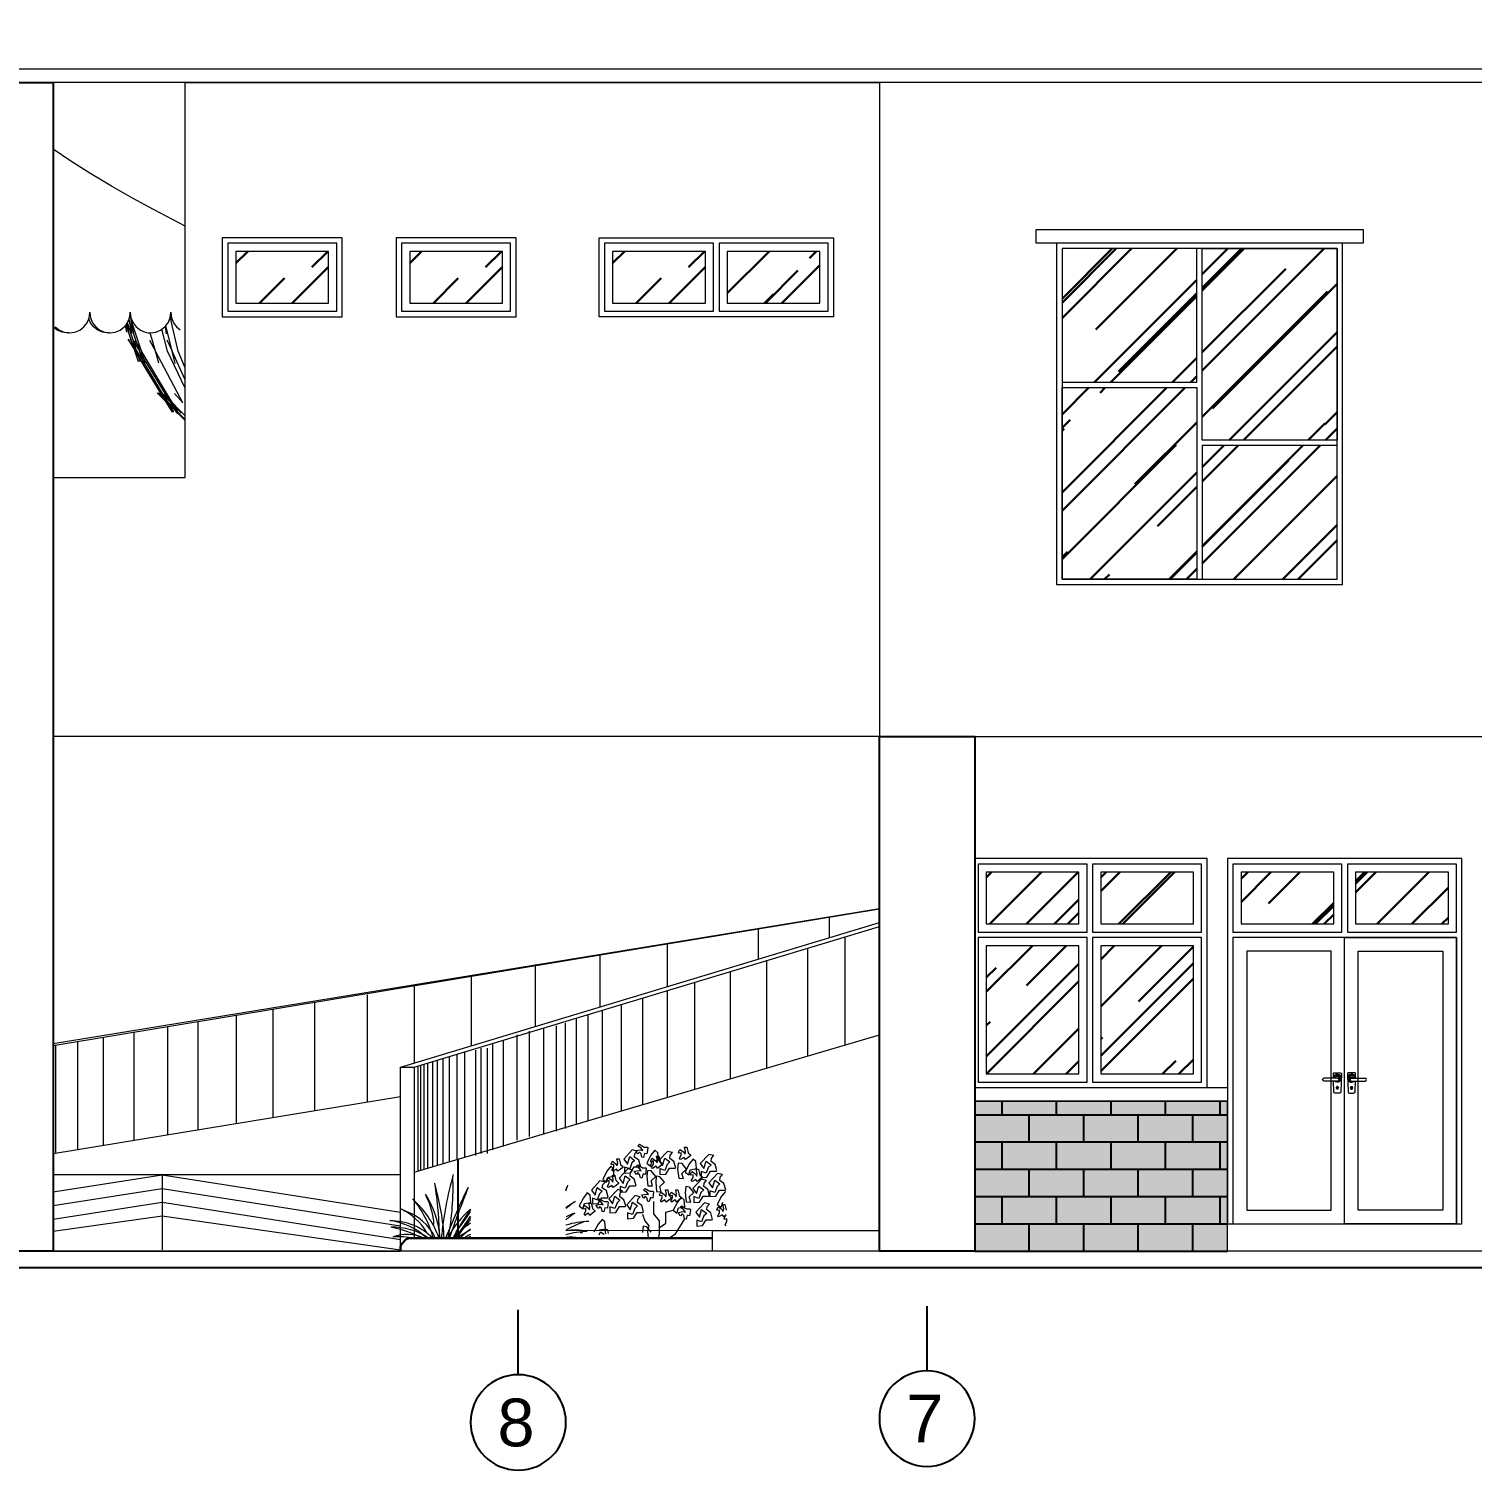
# Model space of a CAD drawing. Header units: inches. Extents: x 249 to 1192, y -18 to 440.
# Drawn here: x 596.65 to 607.24, y 200.98 to 211.56 of the extents above; entities that cross this region are included whole.
import ezdxf
from ezdxf.enums import TextEntityAlignment as Align

# ---------------------------------------------------------------- set-up
doc = ezdxf.new("R2010")
doc.units = ezdxf.units.IN
doc.header["$MEASUREMENT"] = 0
for name, color, linetype, lineweight in [('ARSIR BETON', 8, 'Continuous', 0), ('BALOK', 3, 'Continuous', 20), ('DINDING', 6, 'Continuous', 0), ('KACA', 141, 'Continuous', 30), ('KUSEN', 16, 'Continuous', 15), ('LANTAI', 135, 'Continuous', 9), ('PAGAR SITE', 6, 'Continuous', 30), ('RENCANA JALAN', 13, 'Continuous', 15), ('TEXT (KETERANGAN)', 7, 'Continuous', 25), ('VEGETASI', 60, 'Continuous', 0)]:
    doc.layers.add(name, color=color, linetype=linetype, lineweight=lineweight)
for name, color, linetype in [('ARSIR DINDING', 64, 'Continuous'), ('GROUND', 36, 'Continuous'), ('KOLOM', 5, 'Continuous')]:
    doc.layers.add(name, color=color, linetype=linetype)
doc.styles.add('S', font='SIMPLEX', dxfattribs={"width": 1.1})
doc.styles.get("Standard").update_dxf_attribs({"font": 'arial.ttf'})
pattern_1 = [(45, (688.12465, 308.2357), (0.424264, 1.1313708), [7.5, -1, 2.5, -0.5]), (45, (688.4181, 308.8827), (-0.8237794, 0.1166726), [1.5, -0.165, 3, -0.375]), (45, (688.0009, 308.713), (1.6015969, 2.0753584), [4, -0.7, 2, -0.5])]
pattern_2 = [(45, (651.0835, 308.0707), (0.424264, 1.1313708), [7.5, -1, 2.5, -0.5]), (45, (651.37693, 308.7177), (-0.8237794, 0.1166726), [1.5, -0.165, 3, -0.375]), (45, (650.95974, 308.548), (1.6015969, 2.0753584), [4, -0.7, 2, -0.5])]

# ---------------------------------------------------------------- blocks, each defined once
blk = doc.blocks.new('NAV')
blk.add_circle((0, -0.4), 0.35)
at = {"style": 'S', "width": 0.75, "flags": 4}
blk.add_attdef('AV', text='', height=0.3, dxfattribs=at).set_placement((0, -0.4), align=Align.MIDDLE)
blk = doc.blocks.new('HANDEL')
at = {"elevation": -400}
blk.add_lwpolyline([(849.9, 209), (850, 212.5, 0.424007), (849.5, 213), (844.6, 213, 0.424007), (844.1, 212.5), (844.5, 199, 0.404487), (845.5, 198), (848.6, 198, 0.404487), (849.6, 199), (849.9, 207)], format="xyb", dxfattribs=at)
blk.add_lwpolyline([(847.8, 209.3), (846.3, 209.3), (846.3, 209), (847.8, 209)], close=True, dxfattribs=at)
for points in [[(846.6, 203), (846.6, 202.6)], [(846.6, 203), (847.4, 203)], [(846.6, 201.4), (846.6, 201)], [(846.9, 202.4), (847.1, 202.4)], [(846.9, 202.4), (846.9, 201.6)], [(846.9, 202), (847.1, 202)], [(846.9, 201.6), (847.1, 201.6)], [(847, 209), (857, 209)], [(847, 207), (857, 207)], [(847, 202.4), (847, 201.6)], [(847.1, 202.4), (847.1, 201.6)], [(847.4, 203), (847.4, 202.6)], [(847.4, 201.4), (847.4, 201)], [(846.6, 201), (847.4, 201)]]:
    blk.add_lwpolyline(points, dxfattribs=at)
for radius in [0.65, 0.55]:
    blk.add_circle((847, 202, -400), radius)
for centre, radius, start, end in [((847.1, 209.1, -400), 3, 356.9512, 313.9576), ((847.1, 209.1, -400), 2.5, 356.3406, 300.2513), ((847.1, 209.1, -400), 1.5, 353.8937, 227.3816), ((847, 208, -400), 1, 83.8945, 270), ((847, 202, -400), 0.75, 122.231, 237.769), ((847, 202, -400), 0.75, 302.231, 57.769), ((857, 208, -400), 1, 270, 90)]:
    blk.add_arc(centre, radius, start, end)
blk = doc.blocks.new('tampak belakang')
at = {"layer": 'ARSIR BETON'}
h = blk.add_hatch(dxfattribs=at)
h.set_pattern_fill('AR-SAND', color=256, scale=0.05, style=0)
h.set_pattern_definition([(37.5, (603.59154, 202.59044), (-0.00314967, 0.0963412), [0, -0.076, 0, -0.085, 0, -0.08125]), (7.5, (603.59154, 202.59044), (0.0884888, 0.1411073), [0, -0.041, 0, -0.0685, 0, -0.02625]), (327.5, (603.53004, 202.59044), (0.1557071, 0.00028295), [0, -0.025, 0, -0.09, 0, -0.1175]), (317.5, (603.53004, 202.59044), (0.1503063, 0.0438838), [0, -0.0125, 0, -0.059, 0, -0.0675])])
h.paths.add_polyline_path([(605.446, 203.69), (603.592, 203.69), (603.592, 202.59), (605.446, 202.59)])
h.paths.add_polyline_path([(610.892, 203.69), (608.197, 203.69), (608.197, 202.79), (608.197, 202.59), (610.892, 202.59)])
h.paths.add_polyline_path([(618.891, 203.69), (611.592, 203.69), (611.592, 202.59), (618.891, 202.59)])
h.paths.add_polyline_path([(626.891, 203.69), (619.591, 203.69), (619.591, 202.59), (626.891, 202.59)])
at = {"layer": 'ARSIR DINDING'}
h = blk.add_hatch(dxfattribs=at)
h.set_pattern_fill('AR-B816', color=256, scale=0.025, style=0)
h.set_pattern_definition([(0, (603.59154, 202.59044), (0, 0.2), []), (90, (603.59154, 202.59044), (-0.2, 0.2), [0.2, -0.2])])
h.paths.add_polyline_path([(605.446, 203.69), (603.592, 203.69), (603.592, 202.59), (605.446, 202.59)])
h.paths.add_polyline_path([(610.892, 203.69), (608.197, 203.69), (608.197, 202.79), (608.197, 202.59), (610.892, 202.59)])
h.paths.add_polyline_path([(618.891, 203.69), (611.592, 203.69), (611.592, 202.59), (618.891, 202.59)])
h.paths.add_polyline_path([(626.891, 203.69), (619.591, 203.69), (619.591, 202.59), (626.891, 202.59)])
at = {"layer": 'KACA'}
h = blk.add_hatch(dxfattribs=at)
h.set_pattern_fill('AR-RROOF', color=256, scale=0.5, angle=45, style=0)
h.set_pattern_definition([(45, (568.99307, 266.12007), (0.424264, 1.131371), [7.5, -1, 2.5, -0.5]), (45, (569.2865, 266.7671), (-0.8237794, 0.1166726), [1.5, -0.165, 3, -0.375]), (45, (568.86933, 266.59737), (1.6015969, 2.0753584), [4, -0.7, 2, -0.5])])
h.paths.add_polyline_path([(605.221, 209.945), (604.232, 209.945), (604.232, 208.965), (605.221, 208.965)])
h.paths.add_polyline_path([(606.251, 208.54), (606.251, 209.945), (605.261, 209.945), (605.261, 208.54)])
h.paths.add_polyline_path([(606.251, 208.5), (605.261, 208.5), (605.261, 207.52), (606.251, 207.52)])
h.paths.add_polyline_path([(605.221, 207.52), (605.221, 208.925), (604.232, 208.925), (604.232, 207.52)])
h = blk.add_hatch(dxfattribs=at)
h.set_pattern_fill('AR-RROOF', color=256, scale=0.5, angle=45, style=0)
h.set_pattern_definition([(45, (648.31837, 308.0707), (0.424264, 1.1313708), [7.5, -1, 2.5, -0.5]), (45, (648.6118, 308.7177), (-0.8237794, 0.1166726), [1.5, -0.165, 3, -0.375]), (45, (648.19462, 308.548), (1.6015969, 2.0753584), [4, -0.7, 2, -0.5])])
h.paths.add_polyline_path([(598.849, 209.925), (598.169, 209.925), (598.169, 209.545), (598.849, 209.545)])
h = blk.add_hatch(dxfattribs=at)
h.set_pattern_fill('AR-RROOF', color=256, scale=0.5, angle=45, style=0)
h.set_pattern_definition([(45, (649.5939, 308.0707), (0.424264, 1.1313708), [7.5, -1, 2.5, -0.5]), (45, (649.8873, 308.7177), (-0.8237794, 0.1166726), [1.5, -0.165, 3, -0.375]), (45, (649.47014, 308.548), (1.6015969, 2.0753584), [4, -0.7, 2, -0.5])])
h.paths.add_polyline_path([(600.125, 209.925), (599.445, 209.925), (599.445, 209.545), (600.125, 209.545)])
h = blk.add_hatch(dxfattribs=at)
h.set_pattern_fill('AR-RROOF', color=256, scale=0.5, angle=45, style=0)
h.set_pattern_definition(pattern_2)
h.paths.add_polyline_path([(601.615, 209.925), (600.934, 209.925), (600.934, 209.545), (601.615, 209.545)])
h = blk.add_hatch(dxfattribs=at)
h.set_pattern_fill('AR-RROOF', color=256, scale=0.5, angle=45, style=0)
h.set_pattern_definition(pattern_2)
h.paths.add_polyline_path([(602.455, 209.925), (601.775, 209.925), (601.775, 209.545), (602.455, 209.545)])
h = blk.add_hatch(dxfattribs=at)
h.set_pattern_fill('AR-RROOF', color=256, scale=0.5, angle=45, style=0)
h.set_pattern_definition(pattern_1)
h.paths.add_polyline_path([(604.356, 205.37), (603.676, 205.37), (603.676, 204.99), (604.356, 204.99)])
h = blk.add_hatch(dxfattribs=at)
h.set_pattern_fill('AR-RROOF', color=256, scale=0.5, angle=45, style=0)
h.set_pattern_definition(pattern_1)
h.paths.add_polyline_path([(605.196, 205.37), (604.516, 205.37), (604.516, 204.99), (605.196, 204.99)])
h = blk.add_hatch(dxfattribs=at)
h.set_pattern_fill('AR-RROOF', color=256, scale=0.5, angle=45, style=0)
h.set_pattern_definition(pattern_1)
h.paths.add_polyline_path([(606.226, 205.37), (605.546, 205.37), (605.546, 204.99), (606.226, 204.99)])
h = blk.add_hatch(dxfattribs=at)
h.set_pattern_fill('AR-RROOF', color=256, scale=0.5, angle=45, style=0)
h.set_pattern_definition(pattern_1)
h.paths.add_polyline_path([(607.067, 205.37), (606.386, 205.37), (606.386, 204.99), (607.067, 204.99)])
h = blk.add_hatch(dxfattribs=at)
h.set_pattern_fill('AR-RROOF', color=256, scale=0.5, angle=45, style=0)
h.set_pattern_definition([(45, (603.67576, 203.89044), (0.42426, 1.13137), [7.5, -1, 2.5, -0.5]), (45, (603.9692, 204.53744), (-0.82378, 0.11667), [1.5, -0.165, 3, -0.375]), (45, (603.55202, 204.36774), (1.6016, 2.07536), [4, -0.7, 2, -0.5])])
h.paths.add_polyline_path([(603.676, 203.89), (604.356, 203.89), (604.356, 204.83), (603.676, 204.83)])
h.paths.add_polyline_path([(605.196, 204.83), (604.516, 204.83), (604.516, 203.89), (605.196, 203.89)])
for p, q in [((596.958, 210.586), (596.827, 210.674)), ((597.105, 210.493), (596.958, 210.586)), ((597.183, 210.447), (597.105, 210.493)), ((597.256, 210.404), (597.183, 210.447)), ((597.41, 210.316), (597.256, 210.404)), ((597.565, 210.232), (597.41, 210.316)), ((597.797, 210.11), (597.565, 210.232)), ((597.054, 209.37), (597.077, 209.401)), ((597.077, 209.401), (597.089, 209.43)), ((597.089, 209.43), (597.092, 209.438)), ((597.101, 209.401), (597.089, 209.43)), ((597.092, 209.438), (597.097, 209.477)), ((597.097, 209.478), (597.097, 209.477)), ((597.097, 209.478), (597.097, 209.478)), ((597.097, 209.477), (597.097, 209.478)), ((597.097, 209.477), (597.102, 209.438)), ((597.124, 209.37), (597.101, 209.401)), ((597.102, 209.438), (597.117, 209.401)), ((597.117, 209.401), (597.141, 209.37)), ((597.371, 209.397), (597.373, 209.4)), ((597.373, 209.4), (597.374, 209.401)), ((597.417, 209.267), (597.373, 209.4)), ((597.374, 209.401), (597.384, 209.426)), ((597.384, 209.426), (597.385, 209.429)), ((597.384, 209.426), (597.388, 209.413)), ((597.385, 209.429), (597.389, 209.438)), ((597.388, 209.413), (597.385, 209.429)), ((597.406, 209.322), (597.388, 209.413)), ((597.445, 209.243), (597.388, 209.413)), ((597.389, 209.438), (597.391, 209.451)), ((597.391, 209.451), (597.393, 209.466)), ((597.391, 209.451), (597.403, 209.413)), ((597.393, 209.466), (597.394, 209.477)), ((597.403, 209.413), (597.393, 209.466)), ((597.394, 209.478), (597.394, 209.477)), ((597.394, 209.478), (597.394, 209.478)), ((597.394, 209.477), (597.394, 209.478)), ((597.394, 209.477), (597.399, 209.438)), ((597.399, 209.438), (597.414, 209.401)), ((597.476, 209.192), (597.403, 209.413)), ((597.421, 209.322), (597.403, 209.413)), ((597.414, 209.401), (597.437, 209.37)), ((597.655, 209.38), (597.671, 209.401)), ((597.671, 209.401), (597.686, 209.438)), ((597.686, 209.438), (597.688, 209.454)), ((597.688, 209.454), (597.691, 209.477)), ((597.693, 209.413), (597.688, 209.454)), ((597.691, 209.477), (597.691, 209.478)), ((597.691, 209.478), (597.691, 209.477)), ((597.691, 209.478), (597.691, 209.478)), ((597.691, 209.477), (597.696, 209.438)), ((597.745, 209.192), (597.693, 209.413)), ((597.696, 209.438), (597.711, 209.401)), ((597.711, 209.401), (597.734, 209.37)), ((596.858, 209.346), (596.828, 209.37)), ((596.844, 209.37), (596.874, 209.346)), ((596.894, 209.331), (596.858, 209.346)), ((596.874, 209.346), (596.91, 209.331)), ((596.932, 209.326), (596.894, 209.331)), ((596.91, 209.331), (596.941, 209.327)), ((596.941, 209.327), (596.932, 209.326)), ((596.941, 209.327), (596.949, 209.326)), ((596.949, 209.326), (596.987, 209.331)), ((596.987, 209.331), (597.023, 209.346)), ((597.023, 209.346), (597.054, 209.37)), ((597.155, 209.346), (597.124, 209.37)), ((597.141, 209.37), (597.171, 209.346)), ((597.191, 209.331), (597.155, 209.346)), ((597.171, 209.346), (597.207, 209.331)), ((597.229, 209.326), (597.191, 209.331)), ((597.207, 209.331), (597.237, 209.327)), ((597.237, 209.327), (597.229, 209.326)), ((597.237, 209.327), (597.246, 209.326)), ((597.246, 209.326), (597.284, 209.331)), ((597.284, 209.331), (597.32, 209.346)), ((597.32, 209.346), (597.35, 209.37)), ((597.35, 209.37), (597.359, 209.382)), ((597.359, 209.382), (597.363, 209.387)), ((597.369, 209.332), (597.359, 209.382)), ((597.363, 209.387), (597.371, 209.397)), ((597.408, 209.253), (597.363, 209.387)), ((597.383, 209.332), (597.371, 209.397)), ((597.437, 209.37), (597.468, 209.346)), ((597.468, 209.346), (597.504, 209.331)), ((597.504, 209.331), (597.528, 209.328)), ((597.529, 209.322), (597.528, 209.328)), ((597.528, 209.328), (597.539, 209.326)), ((597.578, 209.192), (597.539, 209.326)), ((597.539, 209.326), (597.542, 209.326)), ((597.542, 209.326), (597.581, 209.331)), ((597.581, 209.331), (597.617, 209.346)), ((597.617, 209.346), (597.626, 209.353)), ((597.626, 209.353), (597.647, 209.37)), ((597.668, 209.192), (597.626, 209.353)), ((597.647, 209.37), (597.652, 209.376)), ((597.652, 209.376), (597.655, 209.38)), ((597.66, 209.321), (597.652, 209.376)), ((597.701, 209.192), (597.655, 209.38)), ((597.734, 209.37), (597.761, 209.349)), ((597.377, 209.281), (597.425, 209.202)), ((597.391, 209.282), (597.408, 209.253)), ((597.408, 209.253), (597.438, 209.202)), ((597.425, 209.202), (597.408, 209.253)), ((597.414, 209.271), (597.417, 209.267)), ((597.438, 209.202), (597.417, 209.267)), ((597.417, 209.267), (597.462, 209.192)), ((597.454, 209.115), (597.425, 209.202)), ((597.454, 209.154), (597.425, 209.202)), ((597.428, 209.272), (597.445, 209.243)), ((597.454, 209.154), (597.438, 209.202)), ((597.485, 209.124), (597.438, 209.202)), ((597.445, 209.243), (597.476, 209.192)), ((597.462, 209.192), (597.445, 209.243)), ((597.485, 209.124), (597.462, 209.192)), ((597.492, 209.144), (597.462, 209.192)), ((597.669, 208.871), (597.476, 209.192)), ((597.492, 209.144), (597.476, 209.192)), ((597.535, 209.274), (597.578, 209.192)), ((597.78, 208.813), (597.578, 209.192)), ((597.604, 209.104), (597.578, 209.192)), ((597.663, 209.277), (597.701, 209.192)), ((597.797, 208.921), (597.668, 209.192)), ((597.797, 208.982), (597.701, 209.192)), ((597.724, 209.103), (597.701, 209.192)), ((597.797, 209.07), (597.745, 209.192)), ((597.467, 209.115), (597.454, 209.154)), ((597.64, 208.849), (597.454, 209.154)), ((597.492, 209.105), (597.485, 209.124)), ((597.631, 208.881), (597.485, 209.124)), ((597.505, 209.105), (597.492, 209.144)), ((597.678, 208.839), (597.492, 209.144)), ((597.591, 208.888), (597.656, 208.823)), ((597.601, 208.888), (597.64, 208.849)), ((597.623, 208.889), (597.631, 208.881)), ((597.628, 208.878), (597.641, 208.865)), ((597.641, 208.865), (597.631, 208.881)), ((597.639, 208.878), (597.678, 208.839)), ((597.661, 208.879), (597.669, 208.871)), ((597.704, 208.813), (597.669, 208.871)), ((597.719, 208.882), (597.78, 208.813)), ((597.64, 208.849), (597.666, 208.823)), ((597.656, 208.823), (597.64, 208.849)), ((597.641, 208.865), (597.694, 208.813)), ((597.666, 208.823), (597.641, 208.865)), ((597.704, 208.744), (597.656, 208.823)), ((597.681, 208.798), (597.656, 208.823)), ((597.681, 208.798), (597.666, 208.823)), ((597.717, 208.772), (597.666, 208.823)), ((597.678, 208.839), (597.704, 208.813)), ((597.694, 208.813), (597.678, 208.839)), ((597.714, 208.744), (597.681, 208.798)), ((597.73, 208.75), (597.681, 208.798)), ((597.721, 208.767), (597.694, 208.813)), ((597.719, 208.788), (597.694, 208.813)), ((597.754, 208.762), (597.704, 208.813)), ((597.719, 208.788), (597.704, 208.813)), ((597.73, 208.75), (597.717, 208.772)), ((597.721, 208.767), (597.717, 208.772)), ((597.746, 208.743), (597.719, 208.788)), ((597.767, 208.74), (597.719, 208.788)), ((597.735, 208.744), (597.721, 208.767)), ((597.746, 208.743), (597.721, 208.767)), ((597.734, 208.743), (597.73, 208.75)), ((597.735, 208.744), (597.73, 208.75)), ((597.742, 208.734), (597.735, 208.744)), ((597.797, 208.683), (597.735, 208.744)), ((597.797, 208.691), (597.746, 208.743)), ((597.751, 208.734), (597.746, 208.743)), ((597.797, 208.719), (597.754, 208.762)), ((597.767, 208.74), (597.754, 208.762))]:
    blk.add_line(p, q)
at = {"layer": 'BALOK'}
for points in [[(635.066, 211.965), (595.602, 211.965), (595.602, 211.265), (635.066, 211.265)], [(595.352, 211.265), (634.816, 211.265), (634.816, 211.165), (595.352, 211.165)], [(604.192, 209.985), (604.042, 209.985), (604.042, 210.085), (606.291, 210.085), (606.441, 210.085), (606.441, 209.985)]]:
    blk.add_lwpolyline(points, close=True, dxfattribs=at)
for points in [[(597.797, 208.265), (597.797, 211.165), (602.892, 211.165), (602.892, 206.365), (600.592, 206.365)], [(596.827, 208.265), (597.797, 208.265)], [(598.667, 206.365), (596.827, 206.365)], [(600.592, 206.365), (597.797, 206.365)]]:
    blk.add_lwpolyline(points, dxfattribs=at)
at = {"layer": 'DINDING'}
for points in [[(643.592, 208.265), (643.592, 211.165), (602.892, 211.165), (602.892, 206.365), (635.091, 206.365)], [(603.592, 203.79), (605.446, 203.79)], [(603.592, 203.69), (605.446, 203.69)]]:
    blk.add_lwpolyline(points, dxfattribs=at)
blk.add_lwpolyline([(605.446, 203.69), (603.592, 203.69), (603.592, 202.59), (605.446, 202.59)], close=True, dxfattribs=at)
at = {"layer": 'GROUND'}
blk.add_lwpolyline([(589.497, 202.47), (647.105, 202.47)], dxfattribs=at)
at = {"layer": 'KOLOM'}
for points in [[(596.127, 211.165), (596.827, 211.165), (596.827, 202.59), (596.127, 202.59)], [(602.892, 206.365), (603.592, 206.365), (603.592, 202.59), (602.892, 202.59)]]:
    blk.add_lwpolyline(points, close=True, dxfattribs=at)
blk.add_lwpolyline([(599.798, 203.265), (599.798, 202.685)], dxfattribs=at)
at = {"layer": 'KUSEN'}
for points in [[(598.949, 210.025), (598.069, 210.025), (598.069, 209.445), (598.949, 209.445)], [(598.909, 209.985), (598.109, 209.985), (598.109, 209.485), (598.909, 209.485)], [(600.225, 210.025), (599.345, 210.025), (599.345, 209.445), (600.225, 209.445)], [(600.185, 209.985), (599.385, 209.985), (599.385, 209.485), (600.185, 209.485)], [(600.834, 210.025), (602.555, 210.025), (602.555, 209.445), (600.834, 209.445)], [(601.675, 209.985), (600.874, 209.985), (600.874, 209.485), (601.675, 209.485)], [(602.515, 209.985), (601.715, 209.985), (601.715, 209.485), (602.515, 209.485)], [(604.192, 207.48), (606.291, 207.48), (606.291, 209.985), (604.192, 209.985)], [(604.232, 207.52), (606.251, 207.52), (606.251, 209.945), (604.232, 209.945)], [(604.232, 208.965), (605.221, 208.965), (605.221, 209.945), (604.232, 209.945)], [(605.261, 209.945), (606.251, 209.945), (606.251, 208.54), (605.261, 208.54)], [(598.849, 209.925), (598.169, 209.925), (598.169, 209.545), (598.849, 209.545)], [(600.125, 209.925), (599.445, 209.925), (599.445, 209.545), (600.125, 209.545)], [(601.615, 209.925), (600.934, 209.925), (600.934, 209.545), (601.615, 209.545)], [(602.455, 209.925), (601.775, 209.925), (601.775, 209.545), (602.455, 209.545)], [(605.221, 207.52), (604.232, 207.52), (604.232, 208.925), (605.221, 208.925)], [(606.251, 208.5), (605.261, 208.5), (605.261, 207.52), (606.251, 207.52)], [(603.592, 203.79), (605.296, 203.79), (605.296, 205.47), (603.592, 205.47)], [(604.416, 205.43), (603.616, 205.43), (603.616, 204.93), (604.416, 204.93)], [(605.256, 205.43), (604.456, 205.43), (604.456, 204.93), (605.256, 204.93)], [(607.167, 205.47), (605.446, 205.47), (605.446, 202.79), (607.167, 202.79)], [(606.286, 205.43), (605.486, 205.43), (605.486, 204.93), (606.286, 204.93)], [(607.127, 205.43), (606.326, 205.43), (606.326, 204.93), (607.127, 204.93)], [(604.356, 205.37), (603.676, 205.37), (603.676, 204.99), (604.356, 204.99)], [(605.196, 205.37), (604.516, 205.37), (604.516, 204.99), (605.196, 204.99)], [(606.226, 205.37), (605.546, 205.37), (605.546, 204.99), (606.226, 204.99)], [(607.067, 205.37), (606.386, 205.37), (606.386, 204.99), (607.067, 204.99)], [(604.416, 204.89), (603.616, 204.89), (603.616, 203.83), (604.416, 203.83)], [(605.256, 204.89), (604.456, 204.89), (604.456, 203.83), (605.256, 203.83)], [(605.486, 202.79), (607.126, 202.79), (607.126, 204.89), (605.486, 204.89)], [(605.486, 202.79), (607.126, 202.79), (607.126, 204.89), (605.486, 204.89)], [(606.306, 204.89), (607.126, 204.89), (607.126, 202.79), (606.306, 202.79)], [(604.356, 204.83), (603.676, 204.83), (603.676, 203.89), (604.356, 203.89)], [(605.196, 204.83), (604.516, 204.83), (604.516, 203.89), (605.196, 203.89)], [(606.207, 204.79), (605.587, 204.79), (605.587, 202.89), (606.207, 202.89)], [(606.406, 204.79), (607.026, 204.79), (607.026, 202.89), (606.406, 202.89)]]:
    blk.add_lwpolyline(points, close=True, dxfattribs=at)
at = {"layer": 'LANTAI'}
for points in [[(601.667, 202.74), (600.592, 202.738)], [(635.091, 202.59), (592.592, 202.59), (592.592, 202.47), (645.022, 202.47), (645.022, 202.59), (643.392, 202.59)]]:
    blk.add_lwpolyline(points, dxfattribs=at)
blk.add_lwpolyline([(601.667, 202.74), (602.892, 202.74), (602.892, 202.59), (601.667, 202.59)], close=True, dxfattribs=at)
at = {"layer": 'PAGAR SITE'}
blk.add_lwpolyline([(599.377, 202.59), (599.377, 202.623), (599.386, 202.644), (599.419, 202.677), (599.44, 202.685), (599.477, 202.685), (601.667, 202.685)], dxfattribs=at)
at = {"layer": 'RENCANA JALAN'}
for points in [[(600.592, 204.727), (602.892, 205.103)], [(600.592, 204.721), (602.892, 205.101)], [(600.592, 204.307), (602.892, 205.001)], [(600.592, 204.277), (602.892, 204.971)], [(602.001, 204.954), (602.001, 204.732)], [(602.522, 205.04), (602.522, 204.889)], [(602.638, 204.894), (602.638, 204.102)], [(600.841, 204.762), (600.841, 204.382)], [(601.333, 204.844), (601.333, 204.531)], [(602.364, 204.811), (602.364, 204.021)], [(596.827, 204.112), (600.592, 204.727)], [(596.827, 204.098), (600.592, 204.721)], [(600.365, 204.692), (600.365, 204.239)], [(601.796, 204.64), (601.796, 203.854)], [(602.064, 204.721), (602.064, 203.933)], [(599.477, 204.536), (599.477, 203.971)], [(599.896, 204.602), (599.896, 204.097)], [(601.535, 204.561), (601.535, 203.777)], [(599.132, 204.471), (599.132, 203.682)], [(601.153, 204.446), (601.153, 203.664)], [(601.333, 204.5), (601.333, 203.717)], [(598.17, 204.32), (598.17, 203.527)], [(598.441, 204.361), (598.441, 203.572)], [(598.747, 204.415), (598.747, 203.622)], [(600.753, 204.325), (600.753, 203.546)], [(600.858, 204.357), (600.858, 203.577)], [(600.997, 204.399), (600.997, 203.618)], [(597.666, 204.237), (597.666, 203.444)], [(597.89, 204.269), (597.89, 203.481)], [(599.377, 203.94), (600.592, 204.307)], [(599.477, 203.94), (600.592, 204.277)], [(600.427, 204.223), (600.427, 203.45)], [(600.519, 204.243), (600.519, 203.47)], [(600.585, 204.263), (600.585, 203.49)], [(600.667, 204.299), (600.667, 203.521)], [(597.006, 204.124), (597.006, 203.336)], [(597.196, 204.159), (597.196, 203.367)], [(597.421, 204.194), (597.421, 203.406)], [(600.052, 204.105), (600.052, 203.332)], [(600.131, 204.131), (600.131, 203.358)], [(600.23, 204.177), (600.23, 203.404)], [(600.322, 204.203), (600.322, 203.43)], [(600.592, 203.499), (602.892, 204.177)], [(596.846, 204.101), (596.846, 203.31)], [(599.688, 204.004), (599.688, 203.232)], [(599.735, 204.018), (599.735, 203.246)], [(599.791, 204.035), (599.791, 203.263)], [(599.848, 204.052), (599.848, 203.279)], [(599.927, 204.065), (599.927, 203.292)], [(599.966, 204.079), (599.966, 203.306)], [(600.012, 204.079), (600.012, 203.306)], [(599.377, 203.14), (599.377, 203.94), (599.477, 203.94), (599.477, 202.681)], [(599.504, 203.948), (599.504, 203.178)], [(599.523, 203.954), (599.523, 203.184)], [(599.549, 203.962), (599.549, 203.191)], [(599.575, 203.97), (599.575, 203.199)], [(599.611, 203.981), (599.611, 203.209)], [(599.647, 203.992), (599.647, 203.22)], [(596.827, 203.306), (599.377, 203.725)], [(599.477, 203.17), (600.592, 203.499)], [(596.127, 203.15), (595.877, 203.15), (595.877, 202.59), (599.377, 202.59), (599.377, 203.15), (596.827, 203.15)], [(596.827, 203.025), (597.627, 203.15), (599.377, 202.875)], [(597.627, 203.15), (597.627, 202.6)], [(596.827, 202.925), (597.627, 203.05), (599.377, 202.775)], [(596.827, 202.825), (597.627, 202.95), (599.377, 202.675)], [(596.827, 202.736), (597.627, 202.85), (599.377, 202.6)]]:
    blk.add_lwpolyline(points, dxfattribs=at)
at = {"layer": 'VEGETASI'}
for p, q in [((601.118, 203.362), (601.13, 203.374)), ((601.144, 203.345), (601.118, 203.362)), ((601.13, 203.374), (601.154, 203.359)), ((600.972, 203.235), (600.965, 203.266)), ((600.965, 203.266), (600.982, 203.266)), ((600.982, 203.266), (600.988, 203.238)), ((601.078, 203.333), (601.015, 203.265)), ((601.015, 203.265), (601.042, 203.227)), ((601.042, 203.227), (601.059, 203.283)), ((601.059, 203.283), (601.095, 203.255)), ((601.115, 203.324), (601.078, 203.333)), ((601.095, 203.28), (601.098, 203.305)), ((601.125, 203.258), (601.095, 203.28)), ((601.098, 203.305), (601.115, 203.324)), ((601.105, 203.328), (601.137, 203.333)), ((601.114, 203.305), (601.105, 203.328)), ((601.12, 203.303), (601.114, 203.305)), ((601.13, 203.317), (601.12, 203.303)), ((601.138, 203.212), (601.125, 203.258)), ((601.143, 203.304), (601.13, 203.317)), ((601.137, 203.333), (601.155, 203.329)), ((601.149, 203.279), (601.143, 203.304)), ((601.155, 203.329), (601.144, 203.345)), ((601.16, 203.277), (601.149, 203.279)), ((601.154, 203.359), (601.165, 203.352)), ((601.168, 203.307), (601.16, 203.277)), ((601.165, 203.352), (601.188, 203.353)), ((601.186, 203.303), (601.168, 203.307)), ((601.215, 203.295), (601.184, 203.235)), ((601.189, 203.328), (601.186, 203.303)), ((601.188, 203.353), (601.192, 203.349)), ((601.192, 203.349), (601.189, 203.328)), ((601.213, 203.25), (601.223, 203.272)), ((601.244, 203.33), (601.215, 203.295)), ((601.223, 203.272), (601.25, 203.253)), ((601.224, 203.252), (601.27, 203.26)), ((601.265, 203.312), (601.244, 203.33)), ((601.263, 203.256), (601.256, 203.287)), ((601.256, 203.287), (601.273, 203.287)), ((601.26, 203.238), (601.263, 203.256)), ((601.27, 203.26), (601.265, 203.312)), ((601.273, 203.287), (601.28, 203.259)), ((601.337, 203.322), (601.274, 203.254)), ((601.28, 203.259), (601.283, 203.247)), ((601.301, 203.217), (601.317, 203.272)), ((601.317, 203.272), (601.354, 203.245)), ((601.374, 203.313), (601.337, 203.322)), ((601.354, 203.269), (601.357, 203.294)), ((601.384, 203.248), (601.354, 203.269)), ((601.357, 203.294), (601.374, 203.313)), ((601.418, 203.315), (601.428, 203.336)), ((601.422, 203.308), (601.418, 203.315)), ((601.438, 203.312), (601.422, 203.308)), ((601.425, 203.271), (601.438, 203.293)), ((601.431, 203.262), (601.425, 203.271)), ((601.428, 203.336), (601.455, 203.318)), ((601.458, 203.277), (601.431, 203.262)), ((601.438, 203.293), (601.438, 203.312)), ((601.455, 203.318), (601.465, 203.302)), ((601.468, 203.262), (601.458, 203.277)), ((601.468, 203.321), (601.461, 203.352)), ((601.461, 203.352), (601.478, 203.352)), ((601.465, 203.302), (601.468, 203.321)), ((601.488, 203.277), (601.468, 203.262)), ((601.478, 203.352), (601.485, 203.324)), ((601.485, 203.324), (601.488, 203.312)), ((601.488, 203.312), (601.505, 203.296)), ((601.505, 203.29), (601.488, 203.277)), ((601.525, 203.265), (601.496, 203.23)), ((601.505, 203.296), (601.505, 203.29)), ((601.545, 203.248), (601.525, 203.265)), ((601.639, 203.3), (601.576, 203.232)), ((601.676, 203.291), (601.639, 203.3)), ((601.656, 203.248), (601.659, 203.273)), ((601.659, 203.273), (601.676, 203.291)), ((600.892, 203.176), (600.861, 203.116)), ((600.92, 203.212), (600.892, 203.176)), ((600.941, 203.194), (600.92, 203.212)), ((600.922, 203.228), (600.932, 203.25)), ((600.925, 203.222), (600.922, 203.228)), ((600.942, 203.225), (600.925, 203.222)), ((600.928, 203.185), (600.942, 203.207)), ((600.935, 203.176), (600.928, 203.185)), ((600.932, 203.25), (600.958, 203.231)), ((600.962, 203.191), (600.935, 203.176)), ((600.946, 203.141), (600.941, 203.194)), ((600.942, 203.207), (600.942, 203.225)), ((600.958, 203.231), (600.968, 203.216)), ((600.972, 203.176), (600.962, 203.191)), ((600.968, 203.216), (600.972, 203.235)), ((600.992, 203.191), (600.972, 203.176)), ((601.046, 203.193), (600.983, 203.124)), ((600.988, 203.238), (600.992, 203.225)), ((600.992, 203.225), (601.008, 203.21)), ((601.008, 203.204), (600.992, 203.191)), ((601.008, 203.21), (601.008, 203.204)), ((601.022, 203.206), (601.022, 203.162)), ((601.059, 203.193), (601.022, 203.206)), ((601.022, 203.162), (601.065, 203.165)), ((601.083, 203.183), (601.046, 203.193)), ((601.075, 203.237), (601.059, 203.193)), ((601.063, 203.14), (601.066, 203.165)), ((601.065, 203.165), (601.092, 203.209)), ((601.066, 203.165), (601.083, 203.183)), ((601.095, 203.255), (601.075, 203.237)), ((601.092, 203.209), (601.132, 203.209)), ((601.095, 203.176), (601.126, 203.182)), ((601.103, 203.154), (601.095, 203.176)), ((601.11, 203.152), (601.103, 203.154)), ((601.107, 203.211), (601.119, 203.223)), ((601.134, 203.194), (601.107, 203.211)), ((601.119, 203.166), (601.11, 203.152)), ((601.119, 203.223), (601.143, 203.208)), ((601.132, 203.153), (601.119, 203.166)), ((601.126, 203.182), (601.144, 203.178)), ((601.132, 203.209), (601.138, 203.212)), ((601.138, 203.128), (601.132, 203.153)), ((601.144, 203.178), (601.134, 203.194)), ((601.143, 203.208), (601.154, 203.201)), ((601.157, 203.156), (601.149, 203.126)), ((601.154, 203.201), (601.177, 203.202)), ((601.175, 203.152), (601.157, 203.156)), ((601.178, 203.177), (601.175, 203.152)), ((601.177, 203.202), (601.181, 203.198)), ((601.181, 203.198), (601.178, 203.177)), ((601.184, 203.235), (601.212, 203.214)), ((601.189, 203.182), (601.185, 203.137)), ((601.216, 203.179), (601.189, 203.182)), ((601.212, 203.214), (601.224, 203.252)), ((601.217, 203.244), (601.213, 203.25)), ((601.25, 203.138), (601.216, 203.179)), ((601.233, 203.247), (601.217, 203.244)), ((601.22, 203.206), (601.233, 203.228)), ((601.226, 203.197), (601.22, 203.206)), ((601.253, 203.213), (601.226, 203.197)), ((601.233, 203.228), (601.233, 203.247)), ((601.25, 203.253), (601.26, 203.238)), ((601.263, 203.197), (601.253, 203.213)), ((601.283, 203.213), (601.263, 203.197)), ((601.274, 203.254), (601.301, 203.217)), ((601.281, 203.195), (601.281, 203.151)), ((601.317, 203.182), (601.281, 203.195)), ((601.281, 203.151), (601.324, 203.155)), ((601.283, 203.247), (601.3, 203.231)), ((601.3, 203.225), (601.283, 203.213)), ((601.3, 203.231), (601.3, 203.225)), ((601.334, 203.226), (601.317, 203.182)), ((601.324, 203.155), (601.351, 203.198)), ((601.354, 203.245), (601.334, 203.226)), ((601.351, 203.198), (601.391, 203.198)), ((601.397, 203.201), (601.384, 203.248)), ((601.391, 203.198), (601.397, 203.201)), ((601.416, 203.236), (601.411, 203.191)), ((601.411, 203.191), (601.419, 203.124)), ((601.443, 203.233), (601.416, 203.236)), ((601.442, 203.16), (601.476, 203.192)), ((601.453, 203.122), (601.442, 203.16)), ((601.476, 203.192), (601.443, 203.233)), ((601.496, 203.23), (601.465, 203.17)), ((601.465, 203.17), (601.492, 203.149)), ((601.492, 203.149), (601.504, 203.187)), ((601.504, 203.187), (601.55, 203.195)), ((601.504, 203.153), (601.514, 203.175)), ((601.508, 203.147), (601.504, 203.153)), ((601.514, 203.175), (601.541, 203.156)), ((601.541, 203.156), (601.551, 203.14)), ((601.55, 203.195), (601.545, 203.248)), ((601.554, 203.159), (601.548, 203.19)), ((601.548, 203.19), (601.564, 203.19)), ((601.551, 203.14), (601.554, 203.159)), ((601.564, 203.19), (601.571, 203.162)), ((601.571, 203.162), (601.574, 203.15)), ((601.576, 203.232), (601.603, 203.195)), ((601.583, 203.173), (601.583, 203.13)), ((601.62, 203.161), (601.583, 203.173)), ((601.603, 203.195), (601.62, 203.251)), ((601.62, 203.251), (601.656, 203.223)), ((601.636, 203.204), (601.62, 203.161)), ((601.626, 203.133), (601.653, 203.176)), ((601.656, 203.223), (601.636, 203.204)), ((601.704, 203.16), (601.641, 203.092)), ((601.653, 203.176), (601.693, 203.176)), ((601.686, 203.226), (601.656, 203.248)), ((601.699, 203.18), (601.686, 203.226)), ((601.693, 203.176), (601.699, 203.18)), ((601.741, 203.151), (601.704, 203.16)), ((601.724, 203.132), (601.741, 203.151)), ((600.841, 203.106), (600.778, 203.038)), ((600.805, 203.001), (600.821, 203.057)), ((600.821, 203.057), (600.858, 203.029)), ((600.878, 203.097), (600.841, 203.106)), ((600.858, 203.054), (600.861, 203.078)), ((600.888, 203.032), (600.858, 203.054)), ((600.861, 203.116), (600.888, 203.095)), ((600.861, 203.078), (600.878, 203.097)), ((600.888, 203.095), (600.9, 203.133)), ((600.889, 203.11), (600.899, 203.131)), ((600.893, 203.103), (600.889, 203.11)), ((600.909, 203.107), (600.893, 203.103)), ((600.896, 203.066), (600.909, 203.088)), ((600.903, 203.057), (600.896, 203.066)), ((600.899, 203.131), (600.926, 203.113)), ((600.9, 203.133), (600.946, 203.141)), ((600.929, 203.072), (600.903, 203.057)), ((600.909, 203.088), (600.909, 203.107)), ((600.926, 203.113), (600.936, 203.097)), ((600.939, 203.057), (600.929, 203.072)), ((600.939, 203.116), (600.933, 203.147)), ((600.933, 203.147), (600.949, 203.147)), ((600.936, 203.097), (600.939, 203.116)), ((600.959, 203.072), (600.939, 203.057)), ((600.949, 203.147), (600.956, 203.119)), ((600.956, 203.119), (600.959, 203.107)), ((600.959, 203.107), (600.976, 203.091)), ((600.976, 203.085), (600.959, 203.072)), ((600.976, 203.091), (600.976, 203.085)), ((600.983, 203.124), (601.01, 203.087)), ((600.99, 203.065), (600.99, 203.022)), ((601.026, 203.053), (600.99, 203.065)), ((601.01, 203.087), (601.026, 203.143)), ((601.026, 203.143), (601.063, 203.115)), ((601.043, 203.096), (601.026, 203.053)), ((601.033, 203.025), (601.059, 203.069)), ((601.063, 203.115), (601.043, 203.096)), ((601.059, 203.069), (601.099, 203.069)), ((601.093, 203.118), (601.063, 203.14)), ((601.106, 203.072), (601.093, 203.118)), ((601.099, 203.069), (601.106, 203.072)), ((601.149, 203.126), (601.138, 203.128)), ((601.161, 203.038), (601.173, 203.05)), ((601.173, 203.05), (601.197, 203.035)), ((601.185, 203.137), (601.192, 203.07)), ((601.192, 203.07), (601.227, 203.068)), ((601.216, 203.106), (601.25, 203.138)), ((601.227, 203.068), (601.216, 203.106)), ((601.254, 203.139), (601.25, 203.094)), ((601.25, 203.094), (601.257, 203.027)), ((601.281, 203.136), (601.254, 203.139)), ((601.28, 203.063), (601.314, 203.095)), ((601.291, 203.025), (601.28, 203.063)), ((601.314, 203.095), (601.281, 203.136)), ((601.419, 203.124), (601.453, 203.122)), ((601.47, 203.064), (601.465, 203.018)), ((601.497, 203.06), (601.47, 203.064)), ((601.53, 203.019), (601.497, 203.06)), ((601.524, 203.15), (601.508, 203.147)), ((601.511, 203.109), (601.524, 203.131)), ((601.518, 203.1), (601.511, 203.109)), ((601.544, 203.116), (601.518, 203.1)), ((601.586, 203.117), (601.522, 203.049)), ((601.522, 203.049), (601.549, 203.012)), ((601.524, 203.131), (601.524, 203.15)), ((601.554, 203.1), (601.544, 203.116)), ((601.549, 203.012), (601.566, 203.067)), ((601.574, 203.116), (601.554, 203.1)), ((601.566, 203.067), (601.602, 203.04)), ((601.574, 203.15), (601.591, 203.134)), ((601.591, 203.128), (601.574, 203.116)), ((601.583, 203.13), (601.626, 203.133)), ((601.622, 203.108), (601.586, 203.117)), ((601.591, 203.134), (601.591, 203.128)), ((601.602, 203.064), (601.605, 203.089)), ((601.632, 203.043), (601.602, 203.064)), ((601.605, 203.089), (601.622, 203.108)), ((601.641, 203.092), (601.668, 203.055)), ((601.668, 203.055), (601.684, 203.111)), ((601.684, 203.111), (601.721, 203.083)), ((601.701, 203.064), (601.684, 203.021)), ((601.721, 203.083), (601.701, 203.064)), ((601.721, 203.107), (601.724, 203.132)), ((601.751, 203.086), (601.721, 203.107)), ((601.764, 203.039), (601.751, 203.086)), ((600.719, 202.982), (600.688, 202.922)), ((600.715, 202.901), (600.727, 202.939)), ((600.748, 203.017), (600.719, 202.982)), ((600.727, 202.939), (600.774, 202.947)), ((600.768, 203), (600.748, 203.017)), ((600.767, 202.911), (600.76, 202.942)), ((600.76, 202.942), (600.777, 202.942)), ((600.774, 202.947), (600.768, 203)), ((600.777, 202.942), (600.783, 202.914)), ((600.778, 203.038), (600.805, 203.001)), ((600.785, 202.979), (600.785, 202.936)), ((600.821, 202.967), (600.785, 202.979)), ((600.785, 202.936), (600.828, 202.939)), ((600.838, 203.01), (600.821, 202.967)), ((600.826, 202.963), (600.838, 202.974)), ((600.853, 202.946), (600.826, 202.963)), ((600.828, 202.939), (600.854, 202.982)), ((600.858, 203.029), (600.838, 203.01)), ((600.838, 202.974), (600.863, 202.959)), ((600.864, 202.93), (600.853, 202.946)), ((600.854, 202.982), (600.894, 202.982)), ((600.863, 202.959), (600.874, 202.953)), ((600.874, 202.953), (600.897, 202.954)), ((600.901, 202.985), (600.888, 203.032)), ((600.894, 202.982), (600.901, 202.985)), ((600.897, 202.954), (600.901, 202.949)), ((600.901, 202.949), (600.898, 202.929)), ((600.971, 203.042), (600.907, 202.973)), ((600.907, 202.973), (600.934, 202.936)), ((600.934, 202.936), (600.951, 202.992)), ((600.951, 202.992), (600.987, 202.964)), ((600.967, 202.945), (600.951, 202.902)), ((600.987, 202.964), (600.967, 202.945)), ((601.007, 203.032), (600.971, 203.042)), ((600.987, 202.989), (600.99, 203.014)), ((601.017, 202.967), (600.987, 202.989)), ((600.99, 203.014), (601.007, 203.032)), ((600.99, 203.022), (601.033, 203.025)), ((601.03, 202.921), (601.017, 202.967)), ((601.1, 202.998), (601.037, 202.93)), ((601.063, 202.893), (601.08, 202.949)), ((601.08, 202.949), (601.117, 202.921)), ((601.137, 202.989), (601.1, 202.998)), ((601.117, 202.946), (601.12, 202.97)), ((601.147, 202.924), (601.117, 202.946)), ((601.12, 202.97), (601.137, 202.989)), ((601.148, 203.004), (601.18, 203.009)), ((601.157, 202.981), (601.148, 203.004)), ((601.164, 202.979), (601.157, 202.981)), ((601.188, 203.021), (601.161, 203.038)), ((601.173, 202.993), (601.164, 202.979)), ((601.186, 202.98), (601.173, 202.993)), ((601.18, 203.009), (601.198, 203.006)), ((601.192, 202.955), (601.186, 202.98)), ((601.198, 203.006), (601.188, 203.021)), ((601.203, 202.954), (601.192, 202.955)), ((601.197, 203.035), (601.208, 203.029)), ((601.211, 202.983), (601.203, 202.954)), ((601.208, 203.029), (601.231, 203.029)), ((601.229, 202.979), (601.211, 202.983)), ((601.232, 203.004), (601.229, 202.979)), ((601.231, 203.029), (601.235, 203.025)), ((601.235, 203.025), (601.232, 203.004)), ((601.257, 203.027), (601.291, 203.025)), ((601.278, 203.002), (601.288, 203.023)), ((601.281, 202.996), (601.278, 203.002)), ((601.298, 202.999), (601.281, 202.996)), ((601.285, 202.958), (601.298, 202.98)), ((601.291, 202.949), (601.285, 202.958)), ((601.288, 203.023), (601.314, 203.005)), ((601.318, 202.965), (601.291, 202.949)), ((601.298, 202.98), (601.298, 202.999)), ((601.314, 203.005), (601.324, 202.989)), ((601.328, 202.949), (601.318, 202.965)), ((601.328, 203.008), (601.321, 203.039)), ((601.321, 203.039), (601.338, 203.039)), ((601.324, 202.989), (601.328, 203.008)), ((601.348, 202.965), (601.328, 202.949)), ((601.338, 203.039), (601.344, 203.011)), ((601.344, 203.011), (601.348, 202.999)), ((601.348, 202.999), (601.364, 202.983)), ((601.364, 202.977), (601.348, 202.965)), ((601.353, 203.002), (601.363, 203.023)), ((601.357, 202.996), (601.353, 203.002)), ((601.373, 202.999), (601.357, 202.996)), ((601.36, 202.958), (601.373, 202.98)), ((601.367, 202.949), (601.36, 202.958)), ((601.363, 203.023), (601.39, 203.005)), ((601.364, 202.983), (601.364, 202.977)), ((601.393, 202.965), (601.367, 202.949)), ((601.373, 202.98), (601.373, 202.999)), ((601.41, 202.95), (601.379, 202.89)), ((601.39, 203.005), (601.4, 202.989)), ((601.403, 202.949), (601.393, 202.965)), ((601.403, 203.008), (601.397, 203.039)), ((601.397, 203.039), (601.413, 203.039)), ((601.4, 202.989), (601.403, 203.008)), ((601.423, 202.965), (601.403, 202.949)), ((601.438, 202.985), (601.41, 202.95)), ((601.413, 203.039), (601.42, 203.011)), ((601.42, 203.011), (601.423, 202.999)), ((601.423, 202.999), (601.44, 202.983)), ((601.44, 202.977), (601.423, 202.965)), ((601.459, 202.967), (601.438, 202.985)), ((601.44, 202.983), (601.44, 202.977)), ((601.464, 202.915), (601.459, 202.967)), ((601.465, 203.018), (601.473, 202.951)), ((601.473, 202.951), (601.507, 202.949)), ((601.496, 202.987), (601.53, 203.019)), ((601.507, 202.949), (601.496, 202.987)), ((601.529, 202.99), (601.529, 202.946)), ((601.566, 202.977), (601.529, 202.99)), ((601.529, 202.946), (601.572, 202.95)), ((601.607, 202.944), (601.544, 202.876)), ((601.582, 203.021), (601.566, 202.977)), ((601.572, 202.95), (601.599, 202.993)), ((601.602, 203.04), (601.582, 203.021)), ((601.599, 202.993), (601.639, 202.993)), ((601.644, 202.935), (601.607, 202.944)), ((601.645, 202.996), (601.632, 203.043)), ((601.639, 202.993), (601.645, 202.996)), ((601.648, 203.033), (601.648, 202.99)), ((601.684, 203.021), (601.648, 203.033)), ((601.648, 202.99), (601.691, 202.993)), ((601.691, 202.993), (601.717, 203.036)), ((601.733, 202.993), (601.702, 202.933)), ((601.717, 203.036), (601.757, 203.036)), ((601.73, 202.912), (601.742, 202.95)), ((601.762, 203.028), (601.733, 202.993)), ((601.757, 203.036), (601.764, 203.039)), ((600.688, 202.922), (600.715, 202.901)), ((600.717, 202.905), (600.727, 202.926)), ((600.72, 202.898), (600.717, 202.905)), ((600.737, 202.902), (600.72, 202.898)), ((600.724, 202.861), (600.737, 202.883)), ((600.73, 202.852), (600.724, 202.861)), ((600.727, 202.926), (600.753, 202.908)), ((600.757, 202.868), (600.73, 202.852)), ((600.737, 202.883), (600.737, 202.902)), ((600.753, 202.908), (600.763, 202.892)), ((600.767, 202.852), (600.757, 202.868)), ((600.763, 202.892), (600.767, 202.911)), ((600.787, 202.868), (600.767, 202.852)), ((600.783, 202.914), (600.787, 202.902)), ((600.787, 202.902), (600.803, 202.886)), ((600.803, 202.88), (600.787, 202.868)), ((600.803, 202.886), (600.803, 202.88)), ((600.814, 202.928), (600.846, 202.934)), ((600.822, 202.906), (600.814, 202.928)), ((600.829, 202.904), (600.822, 202.906)), ((600.839, 202.918), (600.829, 202.904)), ((600.852, 202.905), (600.839, 202.918)), ((600.846, 202.934), (600.864, 202.93)), ((600.858, 202.88), (600.852, 202.905)), ((600.869, 202.878), (600.858, 202.88)), ((600.877, 202.908), (600.869, 202.878)), ((600.895, 202.904), (600.877, 202.908)), ((600.898, 202.929), (600.895, 202.904)), ((600.914, 202.914), (600.914, 202.871)), ((600.951, 202.902), (600.914, 202.914)), ((600.914, 202.871), (600.957, 202.874)), ((600.957, 202.874), (600.984, 202.917)), ((600.984, 202.917), (601.024, 202.917)), ((601.024, 202.917), (601.03, 202.921)), ((601.037, 202.93), (601.063, 202.893)), ((601.043, 202.871), (601.043, 202.828)), ((601.08, 202.859), (601.043, 202.871)), ((601.097, 202.902), (601.08, 202.859)), ((601.087, 202.831), (601.113, 202.874)), ((601.117, 202.921), (601.097, 202.902)), ((601.113, 202.874), (601.153, 202.874)), ((601.16, 202.877), (601.147, 202.924)), ((601.153, 202.874), (601.16, 202.877)), ((601.379, 202.89), (601.406, 202.869)), ((601.406, 202.869), (601.418, 202.907)), ((601.418, 202.907), (601.464, 202.915)), ((601.418, 202.874), (601.45, 202.88)), ((601.426, 202.852), (601.418, 202.874)), ((601.433, 202.85), (601.426, 202.852)), ((601.431, 202.909), (601.442, 202.921)), ((601.457, 202.892), (601.431, 202.909)), ((601.443, 202.864), (601.433, 202.85)), ((601.442, 202.921), (601.467, 202.906)), ((601.456, 202.851), (601.443, 202.864)), ((601.45, 202.88), (601.468, 202.876)), ((601.462, 202.826), (601.456, 202.851)), ((601.468, 202.876), (601.457, 202.892)), ((601.467, 202.906), (601.478, 202.899)), ((601.481, 202.854), (601.473, 202.824)), ((601.478, 202.899), (601.501, 202.9)), ((601.499, 202.85), (601.481, 202.854)), ((601.502, 202.875), (601.499, 202.85)), ((601.501, 202.9), (601.505, 202.896)), ((601.505, 202.896), (601.502, 202.875)), ((601.544, 202.876), (601.571, 202.839)), ((601.571, 202.839), (601.587, 202.895)), ((601.587, 202.895), (601.624, 202.867)), ((601.604, 202.848), (601.587, 202.805)), ((601.624, 202.867), (601.604, 202.848)), ((601.624, 202.892), (601.627, 202.917)), ((601.654, 202.87), (601.624, 202.892)), ((601.627, 202.917), (601.644, 202.935)), ((601.667, 202.823), (601.654, 202.87)), ((601.699, 202.894), (601.709, 202.916)), ((601.702, 202.888), (601.699, 202.894)), ((601.702, 202.933), (601.73, 202.912)), ((601.719, 202.891), (601.702, 202.888)), ((601.705, 202.85), (601.719, 202.872)), ((601.712, 202.841), (601.705, 202.85)), ((601.709, 202.916), (601.735, 202.897)), ((601.739, 202.857), (601.712, 202.841)), ((601.719, 202.872), (601.719, 202.891)), ((601.735, 202.897), (601.745, 202.881)), ((601.749, 202.841), (601.739, 202.857)), ((601.749, 202.9), (601.742, 202.931)), ((601.742, 202.931), (601.758, 202.931)), ((601.745, 202.881), (601.749, 202.9)), ((601.768, 202.857), (601.749, 202.841)), ((601.753, 202.829), (601.763, 202.851)), ((601.758, 202.931), (601.765, 202.903)), ((601.765, 202.903), (601.768, 202.891)), ((600.827, 202.788), (600.796, 202.728)), ((600.856, 202.823), (600.827, 202.788)), ((600.835, 202.745), (600.882, 202.753)), ((600.836, 202.71), (600.846, 202.732)), ((600.846, 202.732), (600.872, 202.714)), ((600.876, 202.805), (600.856, 202.823)), ((600.882, 202.753), (600.876, 202.805)), ((600.885, 202.717), (600.879, 202.748)), ((600.879, 202.748), (600.895, 202.748)), ((600.895, 202.748), (600.902, 202.72)), ((601.043, 202.828), (601.087, 202.831)), ((601.157, 202.772), (601.152, 202.727)), ((601.184, 202.769), (601.157, 202.772)), ((601.217, 202.728), (601.184, 202.769)), ((601.473, 202.824), (601.462, 202.826)), ((601.551, 202.817), (601.551, 202.774)), ((601.587, 202.805), (601.551, 202.817)), ((601.551, 202.774), (601.594, 202.777)), ((601.594, 202.777), (601.62, 202.82)), ((601.62, 202.82), (601.66, 202.82)), ((601.66, 202.82), (601.667, 202.823)), ((601.756, 202.823), (601.753, 202.829)), ((601.773, 202.826), (601.756, 202.823)), ((601.759, 202.786), (601.773, 202.807)), ((601.766, 202.776), (601.759, 202.786)), ((601.773, 202.807), (601.773, 202.826)), ((600.695, 202.726), (600.712, 202.726))]:
    blk.add_line(p, q, dxfattribs=at)
for points in [[(601.234, 202.954), (601.234, 202.864), (601.276, 202.811), (601.276, 202.711), (601.267, 202.685)], [(601.153, 202.861), (601.169, 202.813), (601.2, 202.775), (601.189, 202.737), (601.195, 202.685)], [(601.276, 202.761), (601.324, 202.795), (601.324, 202.875), (601.379, 202.89)], [(601.462, 202.826), (601.391, 202.712), (601.35, 202.685)]]:
    blk.add_lwpolyline(points, dxfattribs=at)
for centre, radius, start, end in [((602.394, 202.416), 2.731, 164.3745, 174.3434), ((596.884, 202.648), 2.78, 0.7678, 9.1053), ((597.969, 202.589), 1.731, 3.1972, 16.1098), ((606.243, 200.017), 7.059, 154.5054, 157.7475), ((597.833, 203.058), 1.93, 348.8674, 2.4282), ((605.771, 200.647), 6.37, 157.7745, 161.3397), ((599.507, 203.427), 1.154, 340.0073, 342.1402), ((599.401, 203.572), 1.304, 335.9189, 337.3807), ((598.883, 202.483), 0.763, 15.3621, 39.9205), ((599.016, 202.459), 0.682, 19.3884, 46.4999), ((598.959, 202.628), 0.711, 4.5919, 32.283), ((599.14, 202.763), 0.483, 2.6336, 28.0599), ((601.223, 202.163), 0.972, 125.5054, 130.5042), ((601.024, 202.316), 0.734, 119.8676, 126.1458), ((599.197, 202.508), 0.432, 30.1897, 65.0276), ((599.291, 202.523), 0.38, 25.2501, 73.0334), ((600.403, 202.315), 0.776, 131.2271, 151.4845), ((601.384, 201.83), 1.834, 144.4512, 152.1989), ((598.892, 203.427), 1.154, 320.0526, 329.9724), ((598.786, 203.572), 1.304, 319.9828, 327.9429), ((600.41, 202.316), 0.734, 134.9275, 139.8655), ((600.895, 202.199), 0.711, 109.6112, 115.2407), ((602.252, 200.63), 2.749, 125.5521, 127.1728), ((599.306, 202.375), 0.437, 45.1978, 91.0065), ((599.223, 202.307), 0.514, 47.3923, 81.4433), ((599.315, 202.275), 0.491, 56.8076, 90.915), ((599.163, 202), 0.779, 61.6298, 79.3111), ((600.28, 202.199), 0.711, 123.127, 136.8183), ((600.608, 202.163), 0.972, 137.5061, 147.4853), ((600.156, 202.214), 0.594, 116.4995, 127.4699), ((601.638, 200.63), 2.749, 129.4408, 131.6046), ((600.771, 202.214), 0.594, 91.1657, 107.6007), ((601.15, 201.658), 1.223, 110.7462, 117.1468), ((600.659, 202.358), 0.386, 76.8504, 100.1191), ((600.757, 202.145), 0.589, 90.9369, 106.3127), ((599.426, 202.423), 0.29, 65.1554, 110.997), ((599.366, 202.265), 0.43, 75.0231, 95.9135), ((599.322, 202.693), 0, 180, 191.827), ((600.045, 202.358), 0.386, 113.3656, 122.0039), ((600.535, 201.658), 1.223, 121.741, 122.843), ((600.62, 202.351), 0.341, 79.3262, 94.7493)]:
    blk.add_arc(centre, radius, start, end, dxfattribs=at)
at = {"layer": 'KUSEN', "yscale": 0.01, "zscale": 0.01}
for p, xscale in [((614.723, 201.768), -0.01), ((597.886, 201.768), 0.01)]:
    blk.add_blockref('HANDEL', p, dxfattribs=dict(at, xscale=xscale))

msp = doc.modelspace()

# ---------------------------------------------------------------- linework, layer by layer
at = {"layer": 'TEXT (KETERANGAN)'}
for points in [[(600.2413, 201.6831), (600.2413, 202.1582)], [(603.2413, 201.7109), (603.2413, 202.186)]]:
    msp.add_lwpolyline(points, dxfattribs=at)

# ---------------------------------------------------------------- block references
at = {"layer": 'BALOK'}
msp.add_blockref('tampak belakang', (0, 0), dxfattribs=at)
at = {"layer": 'TEXT (KETERANGAN)'}
ref = msp.add_blockref('NAV', (600.2413, 201.7331), dxfattribs=dict(at, xscale=-1))
ref.add_attrib('AV', '8', dxfattribs={"layer": '0', "height": 0.35, "flags": 4}).set_placement((600.2247, 201.3331), align=Align.MIDDLE)
ref = msp.add_blockref('NAV', (603.2413, 201.7609), dxfattribs=dict(at, xscale=-1))
ref.add_attrib('AV', '7', dxfattribs={"layer": '0', "height": 0.35, "flags": 4}).set_placement((603.2247, 201.3609), align=Align.MIDDLE)

doc.saveas('drawing.dxf')
